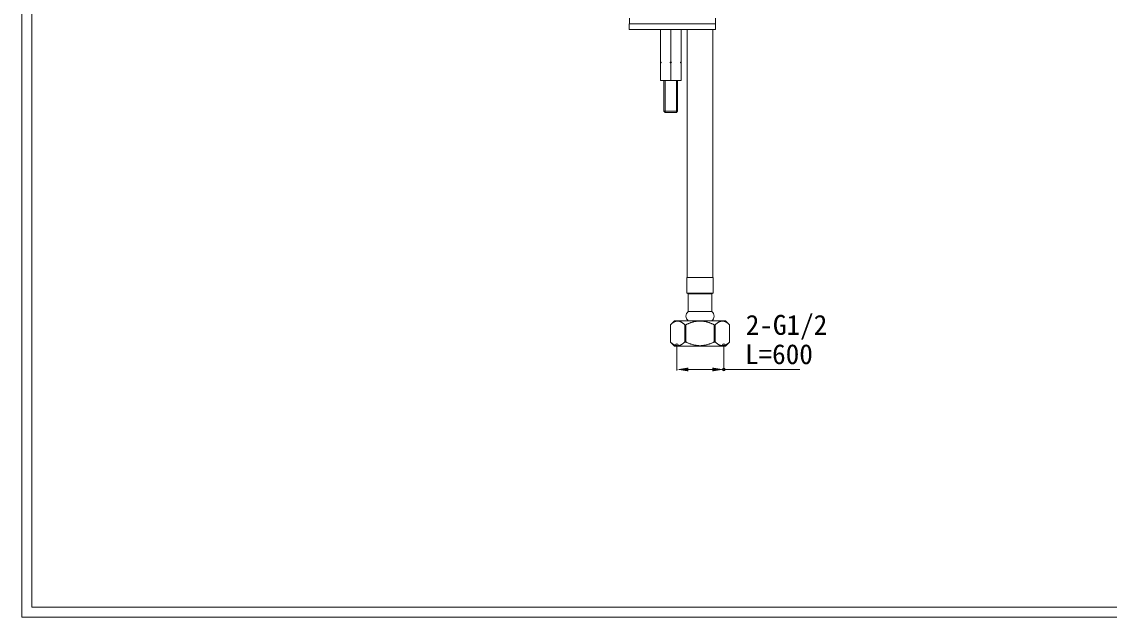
# Model space of a CAD drawing. Units: millimetres, scale not verified. Extents: x -426 to 426, y -295 to 295.
# Drawn here: x -425.8 to 53.4, y -294.6 to -32.1 of the extents above; entities that cross this region are included whole.
import ezdxf
from ezdxf.enums import TextEntityAlignment as Align

# ---------------------------------------------------------------- set-up
doc = ezdxf.new("R2010")
doc.units = ezdxf.units.MM
doc.header["$LTSCALE"] = 3
doc.header["$PDMODE"] = 32
doc.header["$PDSIZE"] = 1.2
doc.layers.add('0-0_0', color=7, linetype='Continuous', lineweight=18)
doc.layers.add('0-1_02___PRT_ALL_AXES', color=7, linetype='Continuous', lineweight=18)
doc.styles.add('ＭＳ ゴシック', font='')
doc.styles.get('ＭＳ ゴシック').set_extended_font_data('MS Gothic')

msp = doc.modelspace()

# ---------------------------------------------------------------- linework, layer by layer
at = {"layer": '0-0_0'}
for p, q in [((-425.841, -294.604), (-425.841, 294.617)), ((-421.34, -290.102), (-421.34, 290.116)), ((-158.15, -33.09), (-120.1, -33.09)), ((-158.1, -30.59), (-158.1, -33.09)), ((-120.15, -33.09), (-120.15, -35.59)), ((-120.1, -30.59), (-120.1, -33.09)), ((-120.15, -35.59), (-158.15, -35.59)), ((-144.35, -58.09), (-144.35, -35.59)), ((-139.85, -49.894), (-139.85, -35.59)), ((-135.35, -58.09), (-135.35, -35.59)), ((-144.35, -50.09), (-143.988, -50.09)), ((-140.213, -50.09), (-139.488, -50.09)), ((-139.85, -58.09), (-139.85, -50.286)), ((-135.35, -50.09), (-135.713, -50.09)), ((-144.35, -58.09), (-135.35, -58.09)), ((-142.85, -71.59), (-142.35, -72.09)), ((-136.85, -71.59), (-142.85, -71.59)), ((-136.85, -71.59), (-137.35, -72.09)), ((-137.35, -72.09), (-142.35, -72.09)), ((-138.225, -163.912), (-139.975, -165.662)), ((-139.972, -173.312), (-139.972, -165.662)), ((-138.225, -163.912), (-115.725, -163.912)), ((-133.724, -165.662), (-133.223, -165.662)), ((-133.724, -173.312), (-133.724, -165.662)), ((-133.223, -173.312), (-133.223, -165.662)), ((-120.727, -165.662), (-120.227, -165.662)), ((-120.727, -173.312), (-120.727, -165.662)), ((-120.227, -173.312), (-120.227, -165.662)), ((-113.975, -165.662), (-115.725, -163.912)), ((-113.978, -173.312), (-113.978, -165.662)), ((-138.225, -175.062), (-139.975, -173.312)), ((-138.225, -175.062), (-115.725, -175.062)), ((-133.724, -173.312), (-133.223, -173.312)), ((-120.727, -173.312), (-120.227, -173.312)), ((-113.975, -173.312), (-115.725, -175.062)), ((-421.34, -243.695), (-421.34, -290.102)), ((-421.34, -290.102), (421.093, -290.102)), ((-390.625, -290.102), (-421.34, -290.102)), ((38.364, -290.102), (421.093, -290.102)), ((-425.841, -294.604), (425.594, -294.604))]:
    msp.add_line(p, q, dxfattribs=at)
at = {"layer": '0-0_0', "color": 2}
for p, q in [((-142.35, -58.09), (-142.35, -72.09)), ((-137.35, -58.09), (-137.35, -72.09))]:
    msp.add_line(p, q, dxfattribs=at)
at = {"layer": '0-0_0', "color": 4}
for p, q in [((-137.194, -175.185), (-137.194, -185.89)), ((-116.507, -175.185), (-116.507, -185.89)), ((-132.194, -185.39), (-121.507, -185.39)), ((-116.507, -185.39), (-82.999, -185.39))]:
    msp.add_line(p, q, dxfattribs=at)
at = {"layer": '0-0_0'}
for points in [[(-144.35, -49.894), (-144.339, -49.901), (-144.328, -49.907), (-144.317, -49.913), (-144.305, -49.92), (-144.294, -49.926), (-144.283, -49.932), (-144.272, -49.939), (-144.261, -49.945), (-144.249, -49.951), (-144.238, -49.958), (-144.227, -49.964), (-144.216, -49.97), (-144.204, -49.976), (-144.193, -49.982), (-144.182, -49.989), (-144.17, -49.995), (-144.159, -50.001), (-144.148, -50.007), (-144.136, -50.013), (-144.125, -50.019), (-144.114, -50.025), (-144.102, -50.031), (-144.091, -50.037), (-144.079, -50.043), (-144.068, -50.049), (-144.057, -50.055), (-144.045, -50.061), (-144.034, -50.067), (-144.022, -50.073), (-144.011, -50.079), (-143.999, -50.084), (-143.988, -50.09)], [(-144.35, -50.286), (-144.339, -50.28), (-144.328, -50.274), (-144.317, -50.267), (-144.305, -50.261), (-144.294, -50.254), (-144.283, -50.248), (-144.272, -50.242), (-144.261, -50.235), (-144.249, -50.229), (-144.238, -50.223), (-144.227, -50.217), (-144.216, -50.21), (-144.204, -50.204), (-144.193, -50.198), (-144.182, -50.192), (-144.17, -50.186), (-144.159, -50.18), (-144.148, -50.174), (-144.136, -50.167), (-144.125, -50.161), (-144.114, -50.155), (-144.102, -50.149), (-144.091, -50.143), (-144.079, -50.137), (-144.068, -50.131), (-144.057, -50.125), (-144.045, -50.12), (-144.034, -50.114), (-144.022, -50.108), (-144.011, -50.102), (-143.999, -50.096), (-143.988, -50.09)], [(-140.213, -50.09), (-140.201, -50.084), (-140.19, -50.079), (-140.178, -50.073), (-140.167, -50.067), (-140.155, -50.061), (-140.144, -50.055), (-140.132, -50.049), (-140.121, -50.043), (-140.11, -50.037), (-140.098, -50.031), (-140.087, -50.025), (-140.075, -50.019), (-140.064, -50.013), (-140.053, -50.007), (-140.041, -50.001), (-140.03, -49.995), (-140.019, -49.989), (-140.007, -49.982), (-139.996, -49.976), (-139.985, -49.97), (-139.974, -49.964), (-139.962, -49.958), (-139.951, -49.951), (-139.94, -49.945), (-139.929, -49.939), (-139.917, -49.932), (-139.906, -49.926), (-139.895, -49.92), (-139.884, -49.913), (-139.873, -49.907), (-139.861, -49.901), (-139.85, -49.894)], [(-140.213, -50.09), (-140.201, -50.096), (-140.19, -50.102), (-140.178, -50.108), (-140.167, -50.114), (-140.155, -50.12), (-140.144, -50.125), (-140.132, -50.131), (-140.121, -50.137), (-140.11, -50.143), (-140.098, -50.149), (-140.087, -50.155), (-140.075, -50.161), (-140.064, -50.167), (-140.053, -50.174), (-140.041, -50.18), (-140.03, -50.186), (-140.019, -50.192), (-140.007, -50.198), (-139.996, -50.204), (-139.985, -50.21), (-139.974, -50.217), (-139.962, -50.223), (-139.951, -50.229), (-139.94, -50.235), (-139.929, -50.242), (-139.917, -50.248), (-139.906, -50.254), (-139.895, -50.261), (-139.884, -50.267), (-139.873, -50.274), (-139.861, -50.28), (-139.85, -50.286)], [(-139.85, -49.894), (-139.839, -49.901), (-139.828, -49.907), (-139.817, -49.913), (-139.805, -49.92), (-139.794, -49.926), (-139.783, -49.932), (-139.772, -49.939), (-139.761, -49.945), (-139.749, -49.951), (-139.738, -49.958), (-139.727, -49.964), (-139.716, -49.97), (-139.704, -49.976), (-139.693, -49.982), (-139.682, -49.989), (-139.67, -49.995), (-139.659, -50.001), (-139.648, -50.007), (-139.636, -50.013), (-139.625, -50.019), (-139.614, -50.025), (-139.602, -50.031), (-139.591, -50.037), (-139.579, -50.043), (-139.568, -50.049), (-139.557, -50.055), (-139.545, -50.061), (-139.534, -50.067), (-139.522, -50.073), (-139.511, -50.079), (-139.499, -50.084), (-139.488, -50.09)], [(-139.85, -50.286), (-139.839, -50.28), (-139.828, -50.274), (-139.817, -50.267), (-139.805, -50.261), (-139.794, -50.254), (-139.783, -50.248), (-139.772, -50.242), (-139.761, -50.235), (-139.749, -50.229), (-139.738, -50.223), (-139.727, -50.217), (-139.716, -50.21), (-139.704, -50.204), (-139.693, -50.198), (-139.682, -50.192), (-139.67, -50.186), (-139.659, -50.18), (-139.648, -50.174), (-139.636, -50.167), (-139.625, -50.161), (-139.614, -50.155), (-139.602, -50.149), (-139.591, -50.143), (-139.579, -50.137), (-139.568, -50.131), (-139.557, -50.125), (-139.545, -50.12), (-139.534, -50.114), (-139.522, -50.108), (-139.511, -50.102), (-139.499, -50.096), (-139.488, -50.09)], [(-135.713, -50.09), (-135.701, -50.084), (-135.69, -50.079), (-135.678, -50.073), (-135.667, -50.067), (-135.655, -50.061), (-135.644, -50.055), (-135.632, -50.049), (-135.621, -50.043), (-135.61, -50.037), (-135.598, -50.031), (-135.587, -50.025), (-135.575, -50.019), (-135.564, -50.013), (-135.553, -50.007), (-135.541, -50.001), (-135.53, -49.995), (-135.519, -49.989), (-135.507, -49.982), (-135.496, -49.976), (-135.485, -49.97), (-135.474, -49.964), (-135.462, -49.958), (-135.451, -49.951), (-135.44, -49.945), (-135.429, -49.939), (-135.417, -49.932), (-135.406, -49.926), (-135.395, -49.92), (-135.384, -49.913), (-135.373, -49.907), (-135.361, -49.901), (-135.35, -49.894)], [(-135.713, -50.09), (-135.701, -50.096), (-135.69, -50.102), (-135.678, -50.108), (-135.667, -50.114), (-135.655, -50.12), (-135.644, -50.125), (-135.632, -50.131), (-135.621, -50.137), (-135.61, -50.143), (-135.598, -50.149), (-135.587, -50.155), (-135.575, -50.161), (-135.564, -50.167), (-135.553, -50.174), (-135.541, -50.18), (-135.53, -50.186), (-135.519, -50.192), (-135.507, -50.198), (-135.496, -50.204), (-135.485, -50.21), (-135.474, -50.217), (-135.462, -50.223), (-135.451, -50.229), (-135.44, -50.235), (-135.429, -50.242), (-135.417, -50.248), (-135.406, -50.254), (-135.395, -50.261), (-135.384, -50.267), (-135.373, -50.274), (-135.361, -50.28), (-135.35, -50.286)], [(-139.972, -165.662), (-139.919, -165.612), (-139.866, -165.561), (-139.812, -165.512), (-139.758, -165.462), (-139.704, -165.413), (-139.649, -165.364), (-139.594, -165.316), (-139.538, -165.268), (-139.482, -165.221), (-139.426, -165.174), (-139.369, -165.127), (-139.312, -165.081), (-139.254, -165.036), (-139.196, -164.991), (-139.137, -164.947), (-139.078, -164.904), (-139.018, -164.861), (-138.958, -164.819), (-138.898, -164.777), (-138.836, -164.736), (-138.775, -164.696), (-138.713, -164.657), (-138.65, -164.618), (-138.587, -164.581), (-138.523, -164.544), (-138.459, -164.509), (-138.394, -164.474), (-138.329, -164.441), (-138.263, -164.408), (-138.197, -164.377), (-138.13, -164.347), (-138.062, -164.318), (-137.969, -164.281), (-137.874, -164.246), (-137.778, -164.214), (-137.681, -164.184), (-137.584, -164.157), (-137.485, -164.134), (-137.386, -164.113)], [(-137.386, -164.113), (-137.286, -164.096), (-137.186, -164.083), (-137.085, -164.072), (-136.984, -164.066), (-136.883, -164.063), (-136.782, -164.063), (-136.681, -164.068), (-136.581, -164.076), (-136.48, -164.087), (-136.38, -164.102), (-136.28, -164.12), (-136.181, -164.141), (-136.083, -164.165), (-135.985, -164.193), (-135.889, -164.223), (-135.793, -164.256), (-135.699, -164.291), (-135.605, -164.329), (-135.513, -164.37), (-135.422, -164.413), (-135.332, -164.458), (-135.243, -164.505), (-135.154, -164.554), (-135.067, -164.605), (-134.981, -164.658), (-134.896, -164.712), (-134.812, -164.768), (-134.728, -164.825), (-134.646, -164.883), (-134.565, -164.943), (-134.484, -165.003), (-134.405, -165.065), (-134.326, -165.128), (-134.248, -165.192), (-134.171, -165.257), (-134.095, -165.322), (-134.019, -165.389), (-133.944, -165.456), (-133.87, -165.524)], [(-133.87, -165.524), (-133.797, -165.593), (-133.724, -165.662)], [(-133.223, -165.662), (-132.979, -165.547), (-132.733, -165.434), (-132.485, -165.324), (-132.236, -165.217), (-131.986, -165.114), (-131.734, -165.015), (-131.48, -164.919), (-131.225, -164.828), (-130.969, -164.741), (-130.711, -164.658), (-130.451, -164.58), (-130.19, -164.507), (-129.928, -164.439), (-129.664, -164.376), (-129.399, -164.318), (-129.132, -164.266), (-128.865, -164.22), (-128.596, -164.179), (-128.327, -164.144), (-128.058, -164.115), (-127.788, -164.092), (-127.517, -164.076), (-127.246, -164.066), (-126.975, -164.062), (-126.704, -164.066), (-126.433, -164.076), (-126.163, -164.092), (-125.893, -164.115), (-125.623, -164.144), (-125.354, -164.179), (-125.086, -164.22), (-124.818, -164.266), (-124.552, -164.318), (-124.287, -164.376), (-124.023, -164.439), (-123.76, -164.507), (-123.499, -164.58), (-123.24, -164.658), (-122.981, -164.741)], [(-122.981, -164.741), (-122.725, -164.828), (-122.47, -164.919), (-122.216, -165.015), (-121.965, -165.114), (-121.714, -165.217), (-121.465, -165.324), (-121.218, -165.434), (-120.972, -165.547), (-120.727, -165.662)], [(-120.227, -165.662), (-120.154, -165.593), (-120.08, -165.524), (-120.006, -165.456), (-119.931, -165.389), (-119.856, -165.322), (-119.779, -165.257), (-119.702, -165.192), (-119.624, -165.128), (-119.546, -165.065), (-119.466, -165.003), (-119.386, -164.943), (-119.304, -164.883), (-119.222, -164.825), (-119.139, -164.768), (-119.055, -164.712), (-118.969, -164.658), (-118.883, -164.605), (-118.796, -164.554), (-118.708, -164.505), (-118.619, -164.458), (-118.529, -164.413), (-118.437, -164.37), (-118.345, -164.329), (-118.252, -164.291), (-118.157, -164.256), (-118.062, -164.223), (-117.965, -164.193), (-117.868, -164.165), (-117.769, -164.141), (-117.67, -164.12), (-117.571, -164.102), (-117.47, -164.087), (-117.37, -164.076), (-117.269, -164.068), (-117.168, -164.063), (-117.067, -164.063), (-116.966, -164.066), (-116.865, -164.072), (-116.765, -164.083)], [(-116.765, -164.083), (-116.664, -164.096), (-116.565, -164.113), (-116.465, -164.134), (-116.367, -164.157), (-116.269, -164.184), (-116.172, -164.214), (-116.076, -164.246), (-115.982, -164.281), (-115.888, -164.318), (-115.821, -164.347), (-115.754, -164.377), (-115.688, -164.408), (-115.622, -164.441), (-115.557, -164.474), (-115.492, -164.509), (-115.428, -164.544), (-115.364, -164.581), (-115.301, -164.618), (-115.238, -164.657), (-115.176, -164.696), (-115.114, -164.736), (-115.053, -164.777), (-114.992, -164.819), (-114.932, -164.861), (-114.872, -164.904), (-114.813, -164.947), (-114.755, -164.991), (-114.696, -165.036), (-114.639, -165.081), (-114.582, -165.127), (-114.525, -165.174), (-114.468, -165.221), (-114.412, -165.268), (-114.357, -165.316), (-114.302, -165.364), (-114.247, -165.413), (-114.192, -165.462), (-114.138, -165.512), (-114.085, -165.561)], [(-114.085, -165.561), (-114.031, -165.612), (-113.978, -165.662)], [(-139.972, -173.312), (-139.919, -173.363), (-139.866, -173.413), (-139.812, -173.463), (-139.758, -173.513), (-139.704, -173.562), (-139.649, -173.611), (-139.594, -173.659), (-139.538, -173.707), (-139.482, -173.754), (-139.426, -173.801), (-139.369, -173.847), (-139.312, -173.893), (-139.254, -173.939), (-139.196, -173.983), (-139.137, -174.027), (-139.078, -174.071), (-139.018, -174.114), (-138.958, -174.156), (-138.898, -174.198), (-138.836, -174.239), (-138.775, -174.279), (-138.713, -174.318), (-138.65, -174.356), (-138.587, -174.394), (-138.523, -174.43), (-138.459, -174.466), (-138.394, -174.5), (-138.329, -174.534), (-138.263, -174.566), (-138.197, -174.598), (-138.13, -174.628), (-138.062, -174.656), (-138.045, -174.664), (-138.028, -174.671), (-138.011, -174.678), (-137.993, -174.684), (-137.976, -174.691), (-137.958, -174.698), (-137.941, -174.705)], [(-137.941, -174.705), (-137.924, -174.711), (-137.906, -174.717), (-137.889, -174.724), (-137.871, -174.73), (-137.853, -174.736), (-137.836, -174.742), (-137.818, -174.748), (-137.8, -174.754), (-137.783, -174.76), (-137.765, -174.766), (-137.747, -174.771), (-137.729, -174.777), (-137.712, -174.782), (-137.694, -174.788), (-137.676, -174.793), (-137.658, -174.798), (-137.64, -174.803), (-137.622, -174.808), (-137.604, -174.813), (-137.586, -174.817), (-137.568, -174.822), (-137.55, -174.826), (-137.532, -174.831), (-137.513, -174.835), (-137.495, -174.839)], [(-137.25, -174.884), (-137.167, -174.894), (-137.084, -174.902), (-137.001, -174.908), (-136.917, -174.911), (-136.834, -174.912), (-136.75, -174.91), (-136.667, -174.906), (-136.583, -174.9), (-136.5, -174.891), (-136.417, -174.88), (-136.335, -174.866), (-136.253, -174.85), (-136.172, -174.832), (-136.091, -174.812), (-136.01, -174.79), (-135.931, -174.766), (-135.851, -174.739), (-135.773, -174.711), (-135.695, -174.681), (-135.618, -174.65), (-135.541, -174.617), (-135.465, -174.582), (-135.39, -174.546), (-135.316, -174.508), (-135.242, -174.469), (-135.17, -174.429), (-135.097, -174.387), (-135.026, -174.344), (-134.955, -174.3), (-134.885, -174.256), (-134.816, -174.21), (-134.747, -174.163), (-134.679, -174.115), (-134.611, -174.066), (-134.544, -174.016), (-134.478, -173.966), (-134.412, -173.915), (-134.347, -173.863), (-134.282, -173.811)], [(-134.282, -173.811), (-134.218, -173.758), (-134.155, -173.704), (-134.092, -173.65), (-134.029, -173.595), (-133.967, -173.539), (-133.906, -173.483), (-133.845, -173.427), (-133.784, -173.37), (-133.724, -173.312)], [(-133.223, -173.312), (-132.979, -173.428), (-132.733, -173.541), (-132.485, -173.651), (-132.236, -173.757), (-131.986, -173.86), (-131.734, -173.96), (-131.48, -174.055), (-131.225, -174.147), (-130.969, -174.234), (-130.711, -174.316), (-130.451, -174.394), (-130.19, -174.468), (-129.928, -174.536), (-129.664, -174.599), (-129.399, -174.656), (-129.132, -174.709), (-128.865, -174.755), (-128.596, -174.796), (-128.327, -174.831), (-128.058, -174.86), (-127.788, -174.883), (-127.517, -174.899), (-127.246, -174.909), (-126.975, -174.912), (-126.704, -174.909), (-126.433, -174.899), (-126.163, -174.883), (-125.893, -174.86), (-125.623, -174.831), (-125.354, -174.796), (-125.086, -174.755), (-124.818, -174.709), (-124.552, -174.656), (-124.287, -174.599), (-124.023, -174.536), (-123.76, -174.468), (-123.499, -174.394), (-123.24, -174.316), (-122.981, -174.234)], [(-122.981, -174.234), (-122.725, -174.147), (-122.47, -174.055), (-122.216, -173.96), (-121.965, -173.86), (-121.714, -173.757), (-121.465, -173.651), (-121.218, -173.541), (-120.972, -173.428), (-120.727, -173.312)], [(-120.227, -173.312), (-120.166, -173.37), (-120.106, -173.427), (-120.045, -173.483), (-119.983, -173.539), (-119.921, -173.595), (-119.859, -173.65), (-119.796, -173.704), (-119.732, -173.758), (-119.668, -173.811), (-119.604, -173.863), (-119.538, -173.915), (-119.473, -173.966), (-119.406, -174.016), (-119.339, -174.066), (-119.272, -174.115), (-119.204, -174.163), (-119.135, -174.21), (-119.065, -174.256), (-118.995, -174.3), (-118.924, -174.344), (-118.853, -174.387), (-118.781, -174.429), (-118.708, -174.469), (-118.634, -174.508), (-118.56, -174.546), (-118.485, -174.582), (-118.409, -174.617), (-118.333, -174.65), (-118.255, -174.681), (-118.178, -174.711), (-118.099, -174.739), (-118.02, -174.766), (-117.94, -174.79), (-117.86, -174.812), (-117.779, -174.832), (-117.697, -174.85), (-117.615, -174.866), (-117.533, -174.88), (-117.45, -174.891)], [(-117.45, -174.891), (-117.367, -174.9), (-117.284, -174.906), (-117.2, -174.91), (-117.117, -174.912), (-117.033, -174.911), (-116.95, -174.908), (-116.866, -174.902), (-116.783, -174.894), (-116.701, -174.884)], [(-116.455, -174.839), (-116.437, -174.835), (-116.419, -174.831), (-116.401, -174.826), (-116.383, -174.822), (-116.365, -174.817), (-116.347, -174.813), (-116.329, -174.808), (-116.311, -174.803), (-116.293, -174.798), (-116.275, -174.793), (-116.257, -174.788), (-116.239, -174.782), (-116.221, -174.777), (-116.203, -174.771), (-116.186, -174.766), (-116.168, -174.76), (-116.15, -174.754), (-116.132, -174.748), (-116.115, -174.742), (-116.097, -174.736), (-116.08, -174.73), (-116.062, -174.724), (-116.044, -174.718), (-116.027, -174.711), (-116.009, -174.705), (-115.992, -174.698), (-115.975, -174.691), (-115.957, -174.684), (-115.94, -174.678), (-115.923, -174.671), (-115.905, -174.664), (-115.888, -174.656), (-115.821, -174.628), (-115.754, -174.598), (-115.688, -174.566), (-115.622, -174.534), (-115.557, -174.5), (-115.492, -174.466), (-115.428, -174.43)], [(-115.428, -174.43), (-115.364, -174.394), (-115.301, -174.356), (-115.238, -174.318), (-115.176, -174.279), (-115.114, -174.239), (-115.053, -174.198), (-114.992, -174.156), (-114.932, -174.114), (-114.872, -174.071), (-114.813, -174.027), (-114.755, -173.983), (-114.696, -173.939), (-114.639, -173.893), (-114.582, -173.847), (-114.525, -173.801), (-114.468, -173.754), (-114.412, -173.707), (-114.357, -173.659), (-114.302, -173.611), (-114.247, -173.562), (-114.192, -173.513), (-114.138, -173.463), (-114.085, -173.413), (-114.031, -173.363), (-113.978, -173.312)]]:
    msp.add_lwpolyline(points, dxfattribs=at)
for centre, start, end in [((-136.825, -171.869), 257.27768, 261.97708), ((-117.126, -171.869), 278.02199, 282.72108)]:
    msp.add_arc(centre, 3.045, start, end, dxfattribs=at)
for p in [(-137.194, -174.685), (-116.507, -174.685), (-116.507, -185.39)]:
    msp.add_point(p, dxfattribs=at)
at = {"layer": '0-0_0', "color": 4}
for points in [[(-132.194, -184.557), (-132.194, -186.224), (-137.194, -185.39)], [(-121.507, -184.557), (-121.507, -186.224), (-116.507, -185.39)]]:
    msp.add_solid(points, dxfattribs=at)
at = {"layer": '0-1_02___PRT_ALL_AXES'}
for p, q in [((-158.15, -33.09), (-158.15, -35.59)), ((-132.65, -144.898), (-132.65, -35.59)), ((-121.3, -144.898), (-121.3, -35.59)), ((-142.85, -58.09), (-142.85, -71.59)), ((-136.85, -58.09), (-136.85, -71.59)), ((-121.225, -144.898), (-132.725, -144.898)), ((-132.725, -151.698), (-132.725, -144.898)), ((-121.225, -151.698), (-121.225, -144.898)), ((-132.125, -152.019), (-132.725, -151.698)), ((-132.725, -151.698), (-121.225, -151.698)), ((-132.125, -152.019), (-121.825, -152.019)), ((-132.125, -159.919), (-132.125, -152.019)), ((-121.825, -152.019), (-121.225, -151.698)), ((-121.825, -159.919), (-121.825, -152.019)), ((-132.125, -159.919), (-121.825, -159.919))]:
    msp.add_line(p, q, dxfattribs=at)
for centre, radius, start, end in [((-129.92, -147.178), 5.32, 238.17978, 245.51382), ((-124.03, -147.178), 5.32, 294.48618, 301.82022), ((-130.693, -161.916), 2.457, 125.64868, 234.35132), ((-123.257, -161.916), 2.457, 305.64868, 54.35132)]:
    msp.add_arc(centre, radius, start, end, dxfattribs=at)

# ---------------------------------------------------------------- texts
at = {"layer": '0-0_0', "style": 'ＭＳ ゴシック'}
for s, p in [('2-G1/2', (-106.816, -172.779)), ('L=600', (-107.165, -185.686))]:
    msp.add_text(s, height=8.798, dxfattribs=at).set_placement(p, align=Align.BOTTOM_LEFT)

doc.saveas('drawing.dxf')
